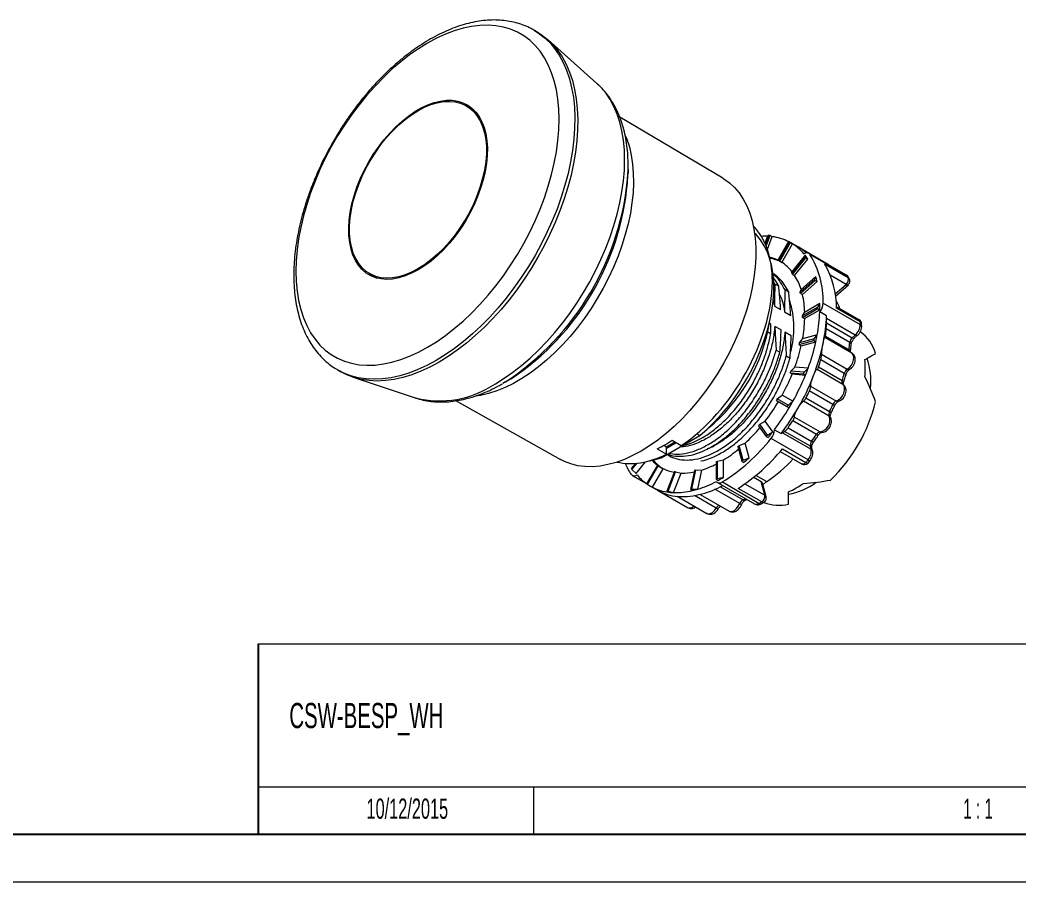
# Model space of a CAD drawing. Header units: millimetres. Extents: x 0 to 420, y 0 to 297.
# Drawn here: x 210 to 315, y 0 to 90.5 of the extents above; entities that cross this region are included whole.
import ezdxf

# ---------------------------------------------------------------- set-up
doc = ezdxf.new("R2010")
doc.units = ezdxf.units.MM
doc.layers.add('FORMATO', color=7, linetype='Continuous')
doc.layers.add('LEGENDA', color=7, linetype='Continuous')
doc.styles.add('SLDTEXTSTYLE2', font='TXT', dxfattribs={"width": 0.563})
doc.styles.add('SLDTEXTSTYLE3', font='TXT', dxfattribs={"width": 0.605})

msp = doc.modelspace()

# ---------------------------------------------------------------- linework, layer by layer
at = {"color": 7, "linetype": 'Continuous', "lineweight": 15}
for p, q in [((264.3, 89.25), (263.99, 89.42)), ((263.99, 89.42), (264.03, 89.4)), ((270.58, 83.85), (265.45, 88.42)), ((257.66, 81.05), (256.81, 81.52)), ((283.79, 73.89), (272.98, 80.29)), ((273.84, 74.16), (273.86, 74.81)), ((288.49, 67.8), (288.21, 67.08)), ((288.65, 67.9), (288.28, 66.93)), ((288.34, 66.77), (288.77, 67.88)), ((288.47, 66.43), (288.98, 67.76)), ((288.65, 67.9), (288.49, 67.8)), ((288.77, 67.88), (288.98, 67.76)), ((290.7, 67.24), (289.58, 65.29)), ((290.79, 67.2), (290.7, 67.24)), ((290.79, 67.2), (289.67, 65.24)), ((289.77, 65.18), (290.89, 67.13)), ((289.98, 65.06), (291.1, 67.01)), ((290.83, 67.17), (290.83, 67.17)), ((290.89, 67.13), (291.1, 67.01)), ((291.64, 66.71), (290.93, 67.12)), ((294.8, 64.88), (291.67, 66.69)), ((289.67, 65.24), (289.58, 65.29)), ((289.7, 65.23), (289.71, 65.22)), ((289.77, 65.18), (289.98, 65.06)), ((292.43, 65.8), (291.05, 64.08)), ((292.43, 65.63), (291.05, 63.91)), ((291.12, 63.8), (292.5, 65.52)), ((291.34, 63.68), (292.71, 65.4)), ((292.43, 65.63), (292.43, 65.8)), ((292.5, 65.52), (292.71, 65.4)), ((296.72, 63.75), (292.83, 65.99)), ((296.84, 63.64), (292.95, 65.88)), ((291.05, 63.91), (291.05, 64.08)), ((294.48, 64.89), (296.96, 63.46)), ((246.65, 63.91), (247.48, 63.41)), ((247.41, 63.43), (247.35, 63.49)), ((289.27, 62.77), (289.11, 63.03)), ((291.12, 63.8), (291.34, 63.68)), ((293.45, 63.3), (291.91, 61.93)), ((291.95, 61.79), (293.48, 63.16)), ((293.55, 63.58), (292.01, 62.21)), ((292.16, 61.67), (293.69, 63.04)), ((293.45, 63.3), (293.55, 63.58)), ((293.48, 63.16), (293.69, 63.04)), ((297.07, 63.35), (296.95, 63.54)), ((289.66, 62.55), (289.27, 62.77)), ((290.72, 61.94), (290.33, 62.16)), ((291.91, 61.93), (292.01, 62.21)), ((295.64, 61.52), (296.98, 62.71)), ((289.07, 61.14), (289.22, 60.47)), ((291.95, 61.79), (292.16, 61.67)), ((295.7, 61.04), (295.69, 61.05)), ((295.7, 61.04), (295.7, 61.04)), ((289.22, 60.47), (289.87, 60.1)), ((290.28, 59.86), (290.93, 59.48)), ((293.78, 60.37), (292.18, 59.44)), ((292.18, 59.28), (293.77, 60.2)), ((293.98, 60.73), (292.39, 59.81)), ((292.39, 59.15), (293.99, 60.08)), ((293.77, 60.2), (293.99, 60.08)), ((293.78, 60.37), (293.98, 60.73)), ((294.34, 60.78), (298.23, 58.54)), ((298.12, 59.03), (295.74, 60.4)), ((298.22, 58.81), (295.75, 60.24)), ((292.18, 59.44), (292.39, 59.81)), ((292.18, 59.28), (292.39, 59.15)), ((294.69, 59.44), (293.98, 59.85)), ((294.68, 59.18), (294.69, 59.44)), ((294.68, 58.71), (294.68, 59.18)), ((297.71, 57.43), (294.68, 59.18)), ((288.52, 57.76), (288.82, 57.59)), ((288.85, 58.57), (288.68, 58.67)), ((289.91, 57.96), (289.26, 58.34)), ((297.13, 56.64), (294.65, 58.07)), ((294.68, 58.71), (297.39, 57.15)), ((298.38, 58.33), (298.37, 58.61)), ((290.98, 57.35), (290.32, 57.72)), ((291.82, 56.43), (293.36, 56.85)), ((293.39, 57.03), (291.86, 56.61)), ((291.86, 56.61), (292.17, 57.03)), ((292.03, 56.31), (293.57, 56.73)), ((293.71, 57.45), (292.17, 57.03)), ((293.36, 56.85), (293.57, 56.73)), ((293.39, 57.03), (293.71, 57.45)), ((297.35, 55.52), (294.51, 57.16)), ((294.58, 57.31), (297.05, 55.88)), ((297.39, 57.15), (297.71, 57.43)), ((297.63, 57.12), (297.95, 57.4)), ((289.4, 55.84), (289.79, 55.62)), ((291.82, 56.43), (292.03, 56.31)), ((297.19, 55.61), (297.2, 55.68)), ((297.2, 55.68), (297.2, 55.69)), ((290.46, 55.23), (290.85, 55.01)), ((296.55, 53.4), (294.08, 54.83)), ((294.17, 55.41), (296.87, 53.85)), ((243.39, 53.74), (243.7, 53.56)), ((290.95, 53.64), (291.37, 54.06)), ((292.33, 53.52), (290.95, 53.64)), ((292.75, 53.95), (291.37, 54.06)), ((292.33, 53.52), (292.75, 53.95)), ((296.4, 52.25), (293.7, 53.81)), ((293.86, 54.09), (296.33, 52.66)), ((244.99, 52.99), (251.51, 50.82)), ((260.99, 52.51), (260.69, 52.33)), ((260.98, 52.51), (261.53, 52.84)), ((290.87, 53.46), (292.25, 53.34)), ((290.87, 53.46), (291.09, 53.34)), ((291.09, 53.34), (292.47, 53.22)), ((292.25, 53.34), (292.47, 53.22)), ((295.36, 50.13), (292.88, 51.56)), ((293.02, 52.06), (295.72, 50.5)), ((255.8, 50.53), (266.74, 44.36)), ((289.42, 50.55), (290.55, 49.91)), ((289.42, 50.55), (289.63, 50.43)), ((289.52, 50.72), (290.03, 51.12)), ((290.65, 50.08), (289.52, 50.72)), ((289.63, 50.43), (290.76, 49.78)), ((291.16, 50.48), (290.03, 51.12)), ((290.65, 50.08), (291.16, 50.48)), ((294.97, 48.92), (292.27, 50.48)), ((292.53, 50.82), (295, 49.39)), ((295.95, 50.47), (295.96, 50.47)), ((290.55, 49.91), (290.76, 49.78)), ((287.67, 48.06), (288.25, 48.4)), ((289.05, 47.27), (288.25, 48.4)), ((293.62, 46.99), (291.15, 48.42)), ((291.31, 48.82), (294.01, 47.26)), ((287.55, 47.91), (288.35, 46.78)), ((288.47, 46.93), (287.67, 48.06)), ((288.47, 46.93), (289.05, 47.27)), ((289.22, 47.49), (289.92, 47.08)), ((290.06, 47.17), (290.28, 47.31)), ((292.99, 45.75), (290.28, 47.31)), ((290.65, 47.69), (293.13, 46.26)), ((277.32, 44.54), (281.38, 46.88)), ((279.44, 45.81), (278.47, 46.37)), ((281.07, 47.05), (281.38, 46.88)), ((288.35, 46.78), (288.56, 46.66)), ((292.75, 44.31), (288.86, 46.56)), ((289.92, 47.08), (290.06, 47.17)), ((290.06, 47.17), (293.08, 45.43)), ((276.91, 45.47), (277.88, 44.91)), ((277.62, 45.85), (277.89, 45.69)), ((277.88, 44.91), (277.89, 45.69)), ((277.89, 45.69), (278.77, 46.2)), ((277.89, 45.56), (278.89, 46.13)), ((285.39, 45.71), (285.81, 44.18)), ((285.53, 45.83), (286.15, 46.08)), ((285.95, 44.3), (285.53, 45.83)), ((286.57, 44.55), (286.15, 46.08)), ((289.83, 45.21), (292.12, 43.88)), ((290.06, 45.48), (292.53, 44.05)), ((293.08, 45.43), (292.99, 45.75)), ((293.22, 45.26), (293.14, 45.58)), ((274.69, 42.88), (275.68, 44.12)), ((277.2, 44.61), (277.32, 44.54)), ((278.11, 44.79), (278.41, 44.61)), ((283.1, 44.12), (283.1, 42.28)), ((283.24, 44.2), (283.87, 44.32)), ((283.24, 42.36), (283.24, 44.2)), ((283.88, 42.49), (283.87, 44.32)), ((285.81, 44.18), (286.02, 44.06)), ((285.95, 44.3), (286.57, 44.55)), ((292.75, 43.99), (292.96, 44.25)), ((274.63, 43.95), (274.19, 43.4)), ((274.26, 43.3), (274.8, 43.97)), ((274.26, 43.3), (274.69, 42.88)), ((276.92, 43.75), (275.8, 41.79)), ((275.9, 41.73), (277.02, 43.68)), ((276.41, 41.44), (277.54, 43.39)), ((276.92, 43.75), (277.13, 43.62)), ((277.02, 43.68), (277.54, 43.39)), ((277.17, 43.6), (277.13, 43.62)), ((278.71, 43.1), (277.92, 41.05)), ((278.04, 41.03), (278.83, 43.08)), ((278.83, 43.08), (279.42, 42.93)), ((280.82, 43.22), (280.41, 41.21)), ((280.55, 41.25), (280.95, 43.26)), ((280.95, 43.26), (281.58, 43.25)), ((281.17, 41.24), (281.58, 43.25)), ((274.28, 42.69), (275.78, 41.83)), ((278.62, 40.88), (279.42, 42.93)), ((283.1, 42.28), (283.31, 42.16)), ((283.24, 42.36), (283.88, 42.49)), ((287.04, 42.5), (287.81, 42.05)), ((288.38, 42.04), (287.27, 42.68)), ((288.2, 40.61), (287.81, 42.05)), ((288, 41.7), (288.38, 42.04)), ((275.9, 41.73), (276.41, 41.44)), ((276.18, 41.57), (276.89, 41.16)), ((276.92, 41.14), (276.89, 41.16)), ((276.92, 41.14), (280.1, 39.31)), ((277.92, 41.05), (278.13, 40.92)), ((278.04, 41.03), (278.62, 40.88)), ((280.41, 41.21), (280.62, 41.09)), ((280.55, 41.25), (281.17, 41.24)), ((283.23, 41.94), (287.12, 39.7)), ((283.75, 42), (287.63, 39.75)), ((287.88, 39.9), (285.4, 41.33)), ((288.35, 40.43), (287.95, 41.88)), ((279, 40.5), (282.12, 38.7)), ((281.42, 40.7), (284.47, 38.94)), ((286.17, 40.1), (286.32, 40.16)), ((287.89, 39.73), (288.13, 39.88))]:
    msp.add_line(p, q, dxfattribs=at)
at = {"color": 8, "linetype": 'Continuous', "lineweight": 15}
for p, q in [((294.89, 64.8), (294.8, 64.88)), ((296.74, 62.75), (295.08, 63.7)), ((295.61, 61.74), (296.74, 62.75)), ((285.57, 39.73), (282.97, 41.23)), ((283.55, 41.5), (285.93, 40.13)), ((286.12, 41.81), (288.2, 40.61)), ((283.11, 39.26), (280.82, 40.58))]:
    msp.add_line(p, q, dxfattribs=at)
at = {"color": 7, "linetype": 'Continuous', "lineweight": 0}
msp.add_line((263.92, 10), (263.92, 5), dxfattribs=at)
at = {"color": 7, "linetype": 'Continuous', "lineweight": 15, "flags": 128}
for points in [[(252.79, 56.14), (253.73, 56.72), (254.67, 57.37), (255.6, 58.1), (256.52, 58.88), (257.42, 59.73), (258.3, 60.64), (259.15, 61.6), (259.97, 62.61), (260.76, 63.66), (261.52, 64.76), (262.23, 65.88), (262.89, 67.04), (263.52, 68.22), (264.09, 69.42), (264.6, 70.63), (265.07, 71.85), (265.47, 73.06), (265.82, 74.28), (266.1, 75.48), (266.33, 76.67), (266.49, 77.84), (266.58, 78.98), (266.62, 80.09), (266.58, 81.16), (266.49, 82.19), (266.33, 83.17), (266.1, 84.1), (265.82, 84.97), (265.47, 85.79), (265.07, 86.54), (264.6, 87.22), (264.09, 87.83), (263.52, 88.37), (262.89, 88.84), (262.23, 89.22), (261.52, 89.53), (260.76, 89.75), (259.97, 89.89), (259.15, 89.95), (258.3, 89.93), (257.42, 89.82), (256.52, 89.63), (255.6, 89.36), (254.67, 89.01), (253.73, 88.58), (252.79, 88.07), (251.85, 87.49), (250.91, 86.84), (249.98, 86.11), (249.06, 85.33), (248.16, 84.48), (247.28, 83.57), (246.43, 82.61), (245.61, 81.6), (244.82, 80.55), (244.06, 79.45), (243.35, 78.33), (242.68, 77.17), (242.06, 75.99), (241.49, 74.79), (240.98, 73.58), (240.51, 72.36), (240.11, 71.14), (239.76, 69.93), (239.48, 68.73), (239.25, 67.54), (239.09, 66.37), (238.99, 65.23), (238.96, 64.12), (238.99, 63.05), (239.09, 62.02), (239.25, 61.04), (239.48, 60.11), (239.76, 59.24), (240.11, 58.42), (240.51, 57.67), (240.98, 56.99), (241.49, 56.38), (242.06, 55.84), (242.68, 55.37), (243.35, 54.99), (244.06, 54.68), (244.82, 54.46), (245.61, 54.31), (246.43, 54.26), (247.28, 54.28), (248.16, 54.39), (249.06, 54.58), (249.98, 54.85), (250.91, 55.2), (251.85, 55.63), (252.79, 56.14)], [(264.3, 89.25), (264.72, 88.98), (265.35, 88.5), (265.93, 87.95), (266.45, 87.32), (266.93, 86.63), (267.34, 85.86), (267.7, 85.04), (268, 84.15), (268.23, 83.21), (268.41, 82.21), (268.52, 81.17), (268.57, 80.09), (268.55, 78.97), (268.47, 77.81), (268.33, 76.63), (268.12, 75.43), (267.86, 74.2), (267.53, 72.97), (267.14, 71.73), (266.7, 70.48), (266.2, 69.24), (265.64, 68.01), (265.04, 66.8), (264.39, 65.6), (263.69, 64.43), (262.95, 63.3), (262.17, 62.19), (261.35, 61.13), (260.51, 60.11), (259.63, 59.14), (258.73, 58.23), (257.81, 57.37), (256.87, 56.57), (255.92, 55.84), (254.96, 55.18), (254, 54.58)], [(264.3, 89.25), (264.72, 88.98), (265.35, 88.5), (265.93, 87.95), (266.45, 87.32), (266.93, 86.63), (267.34, 85.86), (267.7, 85.04), (268, 84.15), (268.23, 83.21), (268.41, 82.21), (268.52, 81.17), (268.57, 80.09), (268.55, 78.97), (268.47, 77.81), (268.33, 76.63), (268.12, 75.43), (267.86, 74.2), (267.53, 72.97), (267.14, 71.73), (266.7, 70.48), (266.2, 69.24), (265.64, 68.01), (265.04, 66.8), (264.39, 65.6), (263.69, 64.43), (262.95, 63.3), (262.17, 62.19), (261.35, 61.13), (260.51, 60.11), (259.63, 59.14), (258.73, 58.23), (257.81, 57.37), (256.87, 56.57), (255.92, 55.84), (254.96, 55.18), (254, 54.58)], [(251.8, 64.26), (251.12, 63.91), (250.44, 63.63), (249.78, 63.43), (249.13, 63.31), (248.51, 63.27), (247.92, 63.32), (247.36, 63.45), (246.83, 63.66), (246.36, 63.94), (245.93, 64.31), (245.55, 64.75), (245.23, 65.26), (244.96, 65.83), (244.76, 66.46), (244.62, 67.15), (244.54, 67.89), (244.52, 68.67), (244.57, 69.48), (244.68, 70.33), (244.85, 71.19), (245.09, 72.06), (245.38, 72.95), (245.73, 73.82), (246.14, 74.69), (246.59, 75.54), (247.09, 76.37), (247.63, 77.16), (248.21, 77.92), (248.82, 78.63), (249.45, 79.28), (250.11, 79.88), (250.78, 80.41), (251.46, 80.88), (252.14, 81.27), (252.82, 81.59), (253.49, 81.83), (254.15, 81.99), (254.78, 82.07), (255.39, 82.07), (255.97, 81.98), (256.51, 81.81), (257.01, 81.56), (257.46, 81.23), (257.87, 80.83), (258.22, 80.36), (258.51, 79.81), (258.75, 79.21), (258.92, 78.55), (259.03, 77.83), (259.08, 77.08), (259.07, 76.28), (258.99, 75.45), (258.84, 74.6), (258.64, 73.73), (258.37, 72.85), (258.05, 71.96), (257.67, 71.09), (257.24, 70.23), (256.77, 69.39), (256.25, 68.58), (255.69, 67.8), (255.09, 67.07), (254.47, 66.39), (253.82, 65.76), (253.16, 65.2), (252.48, 64.7), (251.8, 64.26)], [(251.79, 64.38), (251.11, 64.02), (250.43, 63.75), (249.77, 63.55), (249.12, 63.43), (248.5, 63.4), (247.9, 63.45), (247.35, 63.59), (246.83, 63.81), (246.36, 64.11), (245.94, 64.49), (245.57, 64.94), (245.25, 65.46), (245, 66.04), (244.81, 66.69), (244.68, 67.39), (244.61, 68.14), (244.61, 68.93), (244.68, 69.75), (244.81, 70.61), (245, 71.47), (245.25, 72.35), (245.57, 73.24), (245.94, 74.12), (246.36, 74.98), (246.83, 75.82), (247.35, 76.64), (247.9, 77.42), (248.5, 78.16), (249.12, 78.84), (249.77, 79.48), (250.43, 80.05), (251.11, 80.55), (251.79, 80.98), (252.47, 81.34), (253.15, 81.62), (253.82, 81.81), (254.46, 81.93), (255.08, 81.96), (255.68, 81.91), (256.23, 81.77), (256.75, 81.55), (257.22, 81.25), (257.65, 80.88), (258.02, 80.42), (258.33, 79.9), (258.58, 79.32), (258.78, 78.67), (258.91, 77.97), (258.97, 77.22), (258.97, 76.43), (258.91, 75.61), (258.78, 74.76), (258.58, 73.89), (258.33, 73.01), (258.02, 72.12), (257.65, 71.25), (257.22, 70.38), (256.75, 69.54), (256.23, 68.72), (255.68, 67.94), (255.08, 67.2), (254.46, 66.52), (253.82, 65.89), (253.15, 65.32), (252.47, 64.81), (251.79, 64.38)], [(257.53, 81.13), (257.57, 81.11), (257.61, 81.1)], [(273.86, 74.81), (273.85, 74.61), (273.84, 74.27)], [(283.79, 73.89), (283.89, 73.83), (284.48, 73.41), (285.02, 72.92), (285.51, 72.35), (285.94, 71.71), (286.31, 71.01), (286.63, 70.24), (286.88, 69.41), (287.07, 68.53), (287.2, 67.6), (287.26, 66.62), (287.26, 65.61), (287.2, 64.55), (287.07, 63.47), (286.88, 62.37), (286.63, 61.25), (286.31, 60.12), (285.94, 58.98), (285.51, 57.85), (285.02, 56.72), (284.48, 55.6), (283.89, 54.51), (283.26, 53.43), (282.58, 52.39), (281.87, 51.39), (281.12, 50.42), (280.33, 49.51), (279.52, 48.64), (278.69, 47.83), (277.84, 47.08), (276.97, 46.4), (276.09, 45.78), (275.21, 45.24)], [(281.38, 46.88), (282.16, 47.56), (282.93, 48.31), (283.67, 49.11), (284.38, 49.96), (285.05, 50.87), (285.69, 51.81), (286.28, 52.78), (286.83, 53.79), (287.33, 54.81), (287.77, 55.85), (288.15, 56.89), (288.48, 57.93), (288.74, 58.97), (288.94, 59.99), (289.07, 60.98), (289.14, 61.95), (289.14, 62.89), (289.07, 63.78), (288.94, 64.62), (288.74, 65.41), (288.48, 66.14), (288.15, 66.81), (287.77, 67.41), (287.33, 67.94), (287.13, 68.13)], [(254, 54.58), (253.04, 54.06), (252.08, 53.62), (251.13, 53.26), (250.19, 52.97), (249.27, 52.76), (248.37, 52.64), (247.5, 52.6), (246.65, 52.64), (245.83, 52.76), (245.05, 52.97), (244.31, 53.25), (243.7, 53.56)], [(254, 54.58), (253.04, 54.06), (252.08, 53.62), (251.13, 53.26), (250.19, 52.97), (249.27, 52.76), (248.37, 52.64), (247.5, 52.6), (246.65, 52.64), (245.83, 52.76), (245.05, 52.97), (244.31, 53.25), (243.7, 53.56)], [(261.53, 52.84), (262.15, 53.23), (262.32, 53.34)], [(295.72, 50.5), (295.95, 50.61), (296.17, 50.8), (296.36, 51.05), (296.5, 51.34), (296.58, 51.63), (296.59, 51.89), (296.53, 52.11), (296.4, 52.25)], [(275.21, 45.24), (274.33, 44.77), (273.46, 44.37), (272.59, 44.06), (271.74, 43.82), (270.91, 43.67), (270.1, 43.6), (269.31, 43.61), (268.56, 43.71), (267.85, 43.89), (267.17, 44.15), (266.74, 44.36)], [(276.12, 44.23), (276.54, 44.31), (277.32, 44.54)], [(290.7, 39.67), (290.7, 40.05), (290.7, 40.48), (290.7, 40.96)]]:
    msp.add_lwpolyline(points, dxfattribs=at)
at = {"color": 8, "linetype": 'Continuous', "lineweight": 15, "flags": 128}
for points in [[(264.03, 89.4), (264.41, 89.16), (265.04, 88.68), (265.62, 88.13), (266.14, 87.5), (266.61, 86.8), (267.03, 86.04), (267.39, 85.22), (267.69, 84.33), (267.92, 83.39), (268.1, 82.39), (268.21, 81.35), (268.26, 80.27), (268.24, 79.15), (268.16, 77.99), (268.02, 76.81), (267.81, 75.61), (267.54, 74.38), (267.22, 73.15), (266.83, 71.91), (266.39, 70.66), (265.89, 69.42), (265.33, 68.19), (264.73, 66.98), (264.08, 65.78), (263.38, 64.61), (262.64, 63.47), (261.86, 62.37), (261.04, 61.31), (260.2, 60.29), (259.32, 59.32), (258.42, 58.4), (257.5, 57.55), (256.56, 56.75), (255.61, 56.02), (254.65, 55.36), (253.69, 54.76)], [(259.91, 52.31), (260.84, 52.89), (261.76, 53.53), (262.67, 54.24), (263.57, 55.01), (264.46, 55.84), (265.32, 56.74), (266.16, 57.68), (266.97, 58.67), (267.74, 59.7), (268.48, 60.78), (269.18, 61.88), (269.83, 63.02), (270.44, 64.18), (271, 65.36), (271.51, 66.54), (271.97, 67.74), (272.36, 68.94), (272.7, 70.13), (272.98, 71.31), (273.2, 72.48), (273.36, 73.62), (273.46, 74.74), (273.49, 75.83), (273.46, 76.88), (273.36, 77.89), (273.2, 78.86), (272.98, 79.77), (272.7, 80.63), (272.36, 81.43), (271.97, 82.17), (271.51, 82.84), (271, 83.44), (270.58, 83.85)], [(273.58, 78.31), (273.71, 77.98), (273.98, 77.17), (274.18, 76.3), (274.32, 75.38), (274.4, 74.42), (274.42, 73.41), (274.37, 72.37), (274.26, 71.3), (274.09, 70.21), (273.85, 69.09), (273.56, 67.97), (273.2, 66.83), (272.79, 65.7), (272.32, 64.57), (271.8, 63.45), (271.24, 62.35), (270.62, 61.27), (269.96, 60.22), (269.26, 59.2), (268.53, 58.22), (267.76, 57.29), (266.96, 56.4), (266.14, 55.57), (265.3, 54.79), (264.44, 54.08), (263.57, 53.43), (262.69, 52.85), (261.81, 52.34), (260.94, 51.91), (260.07, 51.56), (259.21, 51.28), (258.37, 51.08), (257.82, 51)], [(296.84, 63.64), (296.77, 63.71), (296.72, 63.75)], [(296.84, 63.64), (296.9, 63.59), (296.95, 63.54)], [(296.96, 63.46), (297.02, 63.41), (297.07, 63.35)], [(296.74, 62.75), (296.8, 62.71), (296.87, 62.69), (296.92, 62.69), (296.96, 62.7), (296.98, 62.71)], [(253.69, 54.76), (252.73, 54.24), (251.77, 53.8), (250.82, 53.44), (249.88, 53.15), (248.96, 52.94), (248.06, 52.82), (247.19, 52.78), (246.34, 52.82), (245.52, 52.94), (244.74, 53.15), (244, 53.43), (243.4, 53.74)], [(296.87, 53.85), (297.09, 54.03), (297.29, 54.27), (297.44, 54.55), (297.53, 54.84), (297.55, 55.12), (297.5, 55.34), (297.39, 55.5), (297.35, 55.52)], [(296.33, 52.66), (296.39, 52.62), (296.44, 52.58), (296.47, 52.54), (296.49, 52.51), (296.48, 52.49)], [(296.55, 53.4), (296.61, 53.36), (296.66, 53.32), (296.69, 53.28), (296.7, 53.25), (296.7, 53.23)], [(294.97, 48.92), (295.03, 48.87), (295.08, 48.82)], [(294.01, 47.26), (294.09, 47.23), (294.16, 47.21)], [(292.75, 44.31), (292.81, 44.27), (292.87, 44.25), (292.91, 44.24), (292.95, 44.24), (292.96, 44.25)], [(292.53, 44.05), (292.46, 43.98), (292.38, 43.92), (292.3, 43.88), (292.23, 43.86), (292.16, 43.87), (292.12, 43.88)], [(292.53, 44.05), (292.6, 44.02), (292.66, 43.99), (292.7, 43.98), (292.73, 43.98), (292.75, 43.99)], [(282.12, 38.7), (282.27, 38.65), (282.48, 38.68), (282.7, 38.8), (282.92, 39), (283.11, 39.26)], [(284.47, 38.94), (284.58, 38.9), (284.79, 38.91), (285.01, 39.02), (285.23, 39.2), (285.42, 39.45), (285.57, 39.73)], [(285.57, 39.73), (285.63, 39.69), (285.68, 39.66), (285.72, 39.63), (285.73, 39.6), (285.73, 39.58)]]:
    msp.add_lwpolyline(points, dxfattribs=at)
at = {"color": 8, "linetype": 'Continuous', "lineweight": 15}
for centre, radius, start, end in [((245.09, 76.58), 28.84, 303.4488, 355.4128), ((246.19, 75.87), 27.7, 305.6021, 356.4707), ((297.99, 58.83), 0.236, 355.8635, 55.9171), ((298.11, 58.58), 0.256, 6.6565, 65.0495), ((298.12, 58.31), 0.254, 6.6801, 65.3233), ((297.53, 57.31), 0.22, 228.9264, 295.637), ((297.85, 57.6), 0.221, 228.9723, 295.4147), ((297.44, 55.82), 0.39, 170.6408, 200.564), ((296.97, 55.67), 0.233, 5.4555, 68.8125), ((297.04, 56.42), 0.235, 3.4906, 67.9694), ((297.01, 54.04), 0.235, 232.0958, 296.7213), ((254.04, 61), 10.49, 256.0746, 304.0475), ((295.88, 50.74), 0.281, 237.3637, 285.7008), ((294.85, 49), 0.425, 39.5739, 68.6451), ((295.26, 49.85), 0.296, 29.5612, 72.2348), ((293.33, 46.49), 0.299, 227.8762, 270.07), ((293.9, 47.35), 0.458, 232.0046, 258.895), ((292.86, 45.5), 0.286, 16.3032, 62.2814), ((292.95, 45.18), 0.286, 16.2562, 62.2819), ((282.14, 49.73), 10.32, 291.5339, 293.1012), ((286.08, 40.36), 0.271, 236.5126, 289.2222), ((288.02, 40.09), 0.241, 233.0012, 295.8213), ((288.07, 40.35), 0.286, 16.3043, 62.2805), ((280.3, 39.9), 0.626, 250.8663, 317.697), ((283.65, 38.97), 0.617, 111.628, 152.4408), ((284.05, 40.77), 1.79, 237.9381, 244.7227), ((287.33, 40.17), 0.516, 246.3287, 306.307), ((287.78, 39.94), 0.237, 232.3792, 296.4078)]:
    msp.add_arc(centre, radius, start, end, dxfattribs=at)
at = {"color": 7, "linetype": 'Continuous', "lineweight": 15}
for centre, radius, start, end in [((288.22, 61.27), 6.53, 87.6068, 93.3184), ((288.05, 62.11), 5.81, 82.8222, 84.0256), ((288.36, 62.58), 5.21, 63.2763, 83.1128), ((288.26, 62.98), 4.92, 57.671, 59.0173), ((288.47, 62.86), 4.92, 57.6709, 61.3652), ((288.34, 62.67), 5.15, 39.3322, 57.5074), ((289.13, 62.38), 5.01, 46.8712, 59.944), ((287.67, 61.43), 4.31, 63.617, 76.0033), ((288, 61.17), 4.37, 62.9831, 80.4954), ((287.51, 61.68), 4.17, 57.1864, 58.7748), ((292.61, 65.6), 0.444, 39.9501, 130.7253), ((287.76, 62.18), 5.91, 33.0443, 37.8058), ((287.41, 62.21), 6.07, 33.0708, 34.2404), ((285.04, 60.99), 9.3, 358.7322, 31.7563), ((287.59, 61.38), 4.39, 38.0181, 56.9932), ((286.45, 60.2), 9.3, 0.2342, 30.2543), ((286.77, 61.02), 5.17, 32.652, 34.028), ((286.18, 60.43), 6.1, 17.0075, 32.2434), ((284.44, 60.99), 9.3, 13.4684, 14.3484), ((284.96, 60.95), 8.98, 13.4423, 17.0461), ((296.34, 63.26), 0.648, 307.7875, 18.062), ((291.61, 60.08), 6.32, 32.297, 34.2288), ((296.64, 63.09), 0.5, 311.7103, 32.3016), ((281.85, 58.16), 9.42, 344.5421, 17.8538), ((284.22, 59.98), 7.93, 13.1546, 14.1887), ((282.89, 59.56), 9.51, 1.5065, 12.8323), ((290.47, 58.02), 6.03, 21.0858, 29.9962), ((279.5, 60.49), 14.28, 358.8507, 359.5116), ((292.81, 60.83), 1.53, 319.7304, 358.0163), ((280.16, 60.36), 13.83, 358.8331, 1.5349), ((270.89, 61.65), 18.04, 309.0252, 350.9802), ((278.34, 59.54), 14.06, 349.695, 358.4196), ((280.04, 59.57), 12.14, 358.6134, 359.392), ((277.2, 60.5), 16.79, 349.5155, 357.7662), ((277.63, 60.12), 17.07, 348.385, 357.7177), ((297.87, 58.59), 0.5, 2.0183, 60.0027), ((284.47, 58.33), 13.77, 0.8649, 2.015), ((279.26, 59.26), 15.44, 352.7401, 355.5671), ((296.67, 58.6), 1.56, 311.6812, 357.7176), ((295.85, 54.36), 4.15, 15.8639, 55.0103), ((272.3, 61.48), 21.79, 339.7703, 347.4011), ((274.04, 61.13), 19.78, 347.5126, 348.0445), ((274.67, 60.92), 19.36, 347.503, 349.6619), ((297.92, 56.55), 0.8, 132.0664, 173.6494), ((274.01, 60.4), 18.47, 339.9502, 347.2212), ((275.42, 60.12), 16.8, 347.3216, 347.9487), ((273.03, 61.06), 21.77, 338.7705, 348.401), ((281.73, 57.84), 15.44, 352.7401, 355.5671), ((274.45, 60.21), 20.35, 342.4901, 344.6813), ((289.06, 53.95), 9.7, 354.6859, 5.3141), ((292.24, 52.65), 7.1, 353.3671, 19.1594), ((271.95, 61.17), 20.44, 337.8188, 338.3688), ((270.4, 62.14), 23.81, 337.9821, 339.863), ((297.31, 53.2), 0.788, 124.0449, 165.0248), ((271.44, 61.36), 21.22, 331.1568, 337.7848), ((269.26, 62.62), 25.04, 330.9928, 337.9487), ((270, 62.19), 25.01, 330.0815, 338.86), ((269.95, 62.36), 24.06, 337.9862, 338.4533), ((296.65, 52.5), 0.354, 153.4854, 225.1784), ((276.92, 58.78), 20.35, 342.4901, 344.6813), ((271.61, 61.27), 23.39, 333.4722, 335.4694), ((271.39, 61.35), 21.26, 322.4671, 329.0867), ((270.87, 61.67), 21.63, 329.0634, 329.5933), ((268.81, 62.85), 25.54, 329.2251, 331.0198), ((283.32, 54.48), 17.01, 313.774, 346.226), ((295.98, 49.88), 0.678, 112.577, 158.0576), ((269.15, 62.65), 25.15, 322.9433, 329.2445), ((269.8, 62.27), 25.21, 322.9489, 330.1435), ((268.59, 62.98), 25.55, 329.2252, 329.6737), ((295.44, 49.12), 0.51, 148.0026, 203.4277), ((274.08, 59.84), 23.39, 333.4722, 335.4694), ((271.56, 61.25), 23.41, 324.633, 326.7748), ((293.77, 48.5), 1.27, 281.0036, 19.2413), ((273.49, 59.62), 18.54, 313.0596, 319.993), ((272.19, 60.7), 19.98, 320.2206, 320.7792), ((270.15, 61.89), 23.89, 320.3954, 322.2716), ((287.69, 47.54), 1.53, 319.8094, 358.1343), ((294.08, 46.75), 0.515, 97.083, 152.1547), ((270.88, 57.73), 13.66, 296.2273, 303.7674), ((273.22, 58.95), 19.95, 301.8293, 321.5914), ((270.14, 61.85), 23.64, 320.3912, 320.8637), ((293.65, 45.85), 0.665, 141.7461, 189.0249), ((274.04, 59.82), 23.41, 324.633, 326.7748), ((276.43, 56.28), 14.09, 301.916, 309.8745), ((274.94, 57.98), 16.11, 310.4294, 311.0741), ((274.59, 58.14), 19.99, 302.7344, 320.6863), ((291.72, 45.23), 1.37, 318.1704, 8.5007), ((279.47, 47.24), 4.3, 223.5171, 237.101), ((279.85, 47.07), 4.35, 219.4617, 236.6061), ((277.63, 54.16), 11.43, 298.5743, 299.3845), ((273.38, 58.67), 19.09, 310.6267, 311.1717), ((273.32, 58.86), 19.5, 310.6363, 312.7844), ((279.68, 55.16), 15.75, 303.5373, 316.9686), ((273.85, 59.69), 24.37, 320.0754, 320.8614), ((279.94, 46.69), 6.96, 203.1944, 213.9741), ((279.28, 46.72), 6.07, 213.0708, 214.2404), ((279.18, 47.25), 4.17, 237.1869, 238.7742), ((279.47, 47.32), 4.37, 243.6962, 259.5393), ((279.36, 47.95), 4.9, 262.3847, 263.8112), ((279.14, 50.42), 7.39, 283.0944, 284.1785), ((278.71, 52.31), 9.5, 287.5949, 297.5346), ((292.37, 44.32), 0.5, 240.0027, 311.7103), ((292.37, 44.32), 0.5, 311.7103, 320.0747), ((274.51, 43.09), 0.444, 219.95, 310.7253), ((278.82, 46.05), 5.21, 219.402, 234.6672), ((279.59, 49), 6.07, 268.3166, 281.2917), ((277.85, 51.91), 11.18, 287.2948, 298.1197), ((276.57, 54.15), 13.55, 298.8221, 299.5071), ((283.46, 42.34), 0.443, 219.6103, 310.5694), ((276.57, 54.41), 13.98, 298.8396, 301.5217), ((287.68, 41.8), 0.286, 16.3043, 62.2805), ((278.43, 45.95), 4.92, 237.6714, 239.0162), ((278.64, 45.83), 4.92, 238.162, 243.0525), ((278.76, 46.1), 5.21, 243.2763, 263.1128), ((279.48, 45.7), 5.23, 240.7007, 265.6884), ((278.65, 46.81), 5.81, 262.8221, 264.0255), ((278.88, 48.16), 7.28, 268.0046, 283.8667), ((278.38, 49.74), 8.76, 283.4261, 284.3421), ((278.51, 49.93), 9.09, 283.4531, 287.0271), ((278.67, 51.25), 10.91, 285.6307, 297.9964), ((289.38, 47.65), 7.07, 280.7907, 306.6706), ((286.65, 49.77), 9.7, 294.6824, 305.3122), ((278.88, 46.84), 5.97, 262.8483, 267.5795), ((279.6, 47.76), 7.29, 265.9341, 285.9372), ((286.24, 39.49), 0.717, 116.1496, 159.9043), ((279.94, 52.63), 14.99, 300.8537, 301.9401), ((287.49, 40.51), 0.725, 302.6981, 7.4562), ((287.86, 40.3), 0.5, 301.9371, 311.7103), ((287.86, 40.3), 0.5, 311.7103, 15.2442), ((289.69, 43.8), 4.25, 248.0311, 283.7673)]:
    msp.add_arc(centre, radius, start, end, dxfattribs=at)
for centre, major_axis, ratio, start_param, end_param in [((278.75, 57.12), (7.15, 12.61), 0.582397, 5.493265, 6.119992), ((278.75, 57.12), (7.34, 12.5), 0.572322, 4.007133, 5.501994), ((290.7, 50.22), (10.3, 5.95), 0.00007, 5.604747, 5.803457), ((290.7, 50.22), (-7.28, 12.61), 0.577335, 4.406638, 4.605348), ((278.75, 57.12), (7.34, 12.5), 0.572322, 3.308399, 3.855263), ((290.7, 50.22), (14.57, 0), 0.577382, 4.819389, 5.0181)]:
    msp.add_ellipse(centre, major_axis=major_axis, ratio=ratio, start_param=start_param, end_param=end_param, dxfattribs=at)
for points, knots in [([(264.03, 89.39), (263.91, 89.46), (263.57, 89.67), (262.95, 89.94), (262.2, 90.19), (261.41, 90.37), (260.59, 90.48), (259.75, 90.52), (258.88, 90.47), (257.99, 90.36), (257.08, 90.16), (256.16, 89.9), (255.23, 89.55), (254.29, 89.14), (253.35, 88.66), (252.42, 88.1), (251.49, 87.49), (250.57, 86.81), (249.66, 86.07), (248.77, 85.27), (247.9, 84.42), (247.05, 83.53), (246.23, 82.58), (245.44, 81.6), (244.68, 80.57), (243.96, 79.52), (243.27, 78.43), (242.63, 77.31), (242.02, 76.17), (241.46, 75.02), (240.95, 73.85), (240.49, 72.68), (240.07, 71.49), (239.71, 70.31), (239.41, 69.14), (239.16, 67.97), (238.96, 66.81), (238.83, 65.67), (238.75, 64.55), (238.74, 63.46), (238.78, 62.39), (238.88, 61.37), (239.05, 60.37), (239.28, 59.43), (239.56, 58.53), (239.91, 57.68), (240.32, 56.89), (240.78, 56.16), (241.29, 55.49), (241.85, 54.89), (242.46, 54.36), (242.98, 53.98), (243.31, 53.8), (243.4, 53.75)], [0, 0, 0, 0, 0.010047, 0.029149, 0.048259, 0.067438, 0.086738, 0.106193, 0.125823, 0.145624, 0.165582, 0.185669, 0.205852, 0.226102, 0.246392, 0.2667, 0.287007, 0.307305, 0.327588, 0.347852, 0.368099, 0.388328, 0.408541, 0.428741, 0.448931, 0.469112, 0.489288, 0.509462, 0.529637, 0.549815, 0.569999, 0.590192, 0.610398, 0.630619, 0.650858, 0.671117, 0.6914, 0.711706, 0.732036, 0.752389, 0.772759, 0.793137, 0.813505, 0.833842, 0.854119, 0.874304, 0.89436, 0.914255, 0.933968, 0.953493, 0.972845, 0.992059, 1, 1, 1, 1]), ([(273.83, 74.25), (273.84, 74.31), (273.87, 74.73), (273.86, 75.5), (273.82, 76.55), (273.7, 77.56), (273.52, 78.54), (273.28, 79.47), (272.97, 80.36), (272.6, 81.19), (272.17, 81.96), (271.69, 82.67), (271.18, 83.28), (270.81, 83.63), (270.64, 83.79)], [0, 0, 0, 0, 0.014768, 0.107389, 0.200132, 0.292894, 0.385522, 0.477825, 0.569569, 0.660501, 0.750388, 0.839065, 0.926472, 1, 1, 1, 1]), ([(294.91, 64.79), (294.89, 64.81), (294.86, 64.85), (294.82, 64.87), (294.79, 64.88)], [0, 0, 0, 0, 0.484753, 1, 1, 1, 1]), ([(290.72, 61.94), (290.57, 62.21), (290.28, 62.76), (289.69, 63.4), (289.25, 63.8), (288.97, 63.91), (288.96, 63.92)], [0, 0, 0, 0, 0.325939, 0.651469, 0.985622, 1, 1, 1, 1]), ([(290.33, 62.16), (290.18, 62.43), (289.89, 62.98), (289.44, 63.52), (289.13, 63.74), (289.04, 63.8)], [0, 0, 0, 0, 0.421423, 0.842083, 1, 1, 1, 1]), ([(289.66, 62.55), (289.52, 62.83), (289.36, 63.17), (289.13, 63.42), (289.09, 63.46)], [0, 0, 0, 0, 0.846185, 1, 1, 1, 1]), ([(296.95, 63.54), (296.9, 63.6), (296.84, 63.69), (296.74, 63.73), (296.72, 63.74)], [0, 0, 0, 0, 0.746019, 1, 1, 1, 1]), ([(289.27, 62.77), (289.27, 62.77), (289.26, 62.54), (289.24, 62.08), (289.21, 61.32), (289.22, 60.77), (289.22, 60.47)], [0, 0, 0, 0, 0.000752, 0.306519, 0.612288, 1, 1, 1, 1]), ([(289.87, 60.1), (289.85, 60.41), (289.81, 60.97), (289.74, 61.79), (289.68, 62.3), (289.66, 62.55)], [0, 0, 0, 0, 0.390178, 0.69509, 1, 1, 1, 1]), ([(290.33, 62.16), (290.33, 62.16), (290.32, 61.93), (290.3, 61.47), (290.28, 60.7), (290.28, 60.16), (290.28, 59.86)], [0, 0, 0, 0, 0.000752, 0.306519, 0.612288, 1, 1, 1, 1]), ([(289.75, 61.67), (289.84, 61.49), (290.09, 60.96), (290.21, 60.3), (290.28, 59.86)], [0, 0, 0, 0, 0.34393, 1, 1, 1, 1]), ([(290.93, 59.48), (290.91, 59.8), (290.87, 60.36), (290.8, 61.18), (290.74, 61.69), (290.72, 61.94)], [0, 0, 0, 0, 0.390178, 0.69509, 1, 1, 1, 1]), ([(289.26, 58.34), (289.2, 57.83), (289.08, 56.82), (288.66, 55.26), (288.08, 53.72), (287.35, 52.23), (286.49, 50.81), (285.52, 49.51), (284.47, 48.36), (283.38, 47.4), (282.28, 46.64), (281.19, 46.08), (280.16, 45.73), (279.54, 45.68), (279.26, 45.66)], [0, 0, 0, 0, 0.088843, 0.175547, 0.260288, 0.34742, 0.431984, 0.517274, 0.602199, 0.685696, 0.766809, 0.847921, 0.931419, 1, 1, 1, 1]), ([(288.82, 57.59), (288.82, 57.61), (288.84, 57.93), (288.85, 58.26), (288.85, 58.57)], [0, 0, 0, 0, 0.066852, 1, 1, 1, 1]), ([(289.26, 58.34), (289.27, 58.01), (289.29, 57.44), (289.35, 56.61), (289.38, 56.1), (289.4, 55.84)], [0, 0, 0, 0, 0.390177, 0.69509, 1, 1, 1, 1]), ([(289.79, 55.62), (289.79, 55.62), (289.81, 55.85), (289.85, 56.32), (289.89, 57.1), (289.91, 57.65), (289.91, 57.96)], [0, 0, 0, 0, 0.000745, 0.306511, 0.61228, 1, 1, 1, 1]), ([(294.65, 58.07), (294.66, 58.11), (294.66, 58.19), (294.67, 58.35), (294.68, 58.53), (294.68, 58.65), (294.68, 58.71)], [0, 0, 0, 0, 0.18714, 0.37334, 0.639952, 1, 1, 1, 1]), ([(297.95, 57.4), (297.99, 57.44), (298.09, 57.54), (298.23, 57.75), (298.34, 58.01), (298.38, 58.21), (298.38, 58.31), (298.38, 58.33)], [0, 0, 0, 0, 0.156525, 0.420222, 0.689167, 0.945992, 1, 1, 1, 1]), ([(279.56, 45.83), (279.58, 45.83), (279.95, 45.87), (280.71, 46.17), (281.83, 46.72), (282.95, 47.5), (284.06, 48.48), (285.13, 49.65), (286.12, 50.97), (286.95, 52.34), (287.62, 53.68), (288.15, 54.98), (288.56, 56.29), (288.73, 57.15), (288.82, 57.59)], [0, 0, 0, 0, 0.004661, 0.100048, 0.19271, 0.285372, 0.380759, 0.477776, 0.57521, 0.671814, 0.754771, 0.835503, 0.91669, 1, 1, 1, 1]), ([(290.32, 57.72), (290.26, 57.21), (290.14, 56.21), (289.72, 54.65), (289.14, 53.11), (288.41, 51.62), (287.55, 50.2), (286.58, 48.9), (285.53, 47.75), (284.44, 46.79), (283.35, 46.04), (282.58, 45.6), (282.19, 45.48), (282.16, 45.47)], [0, 0, 0, 0, 0.103802, 0.205105, 0.304115, 0.405919, 0.504721, 0.604372, 0.703596, 0.801154, 0.895923, 0.990693, 1, 1, 1, 1]), ([(290.32, 57.72), (290.33, 57.4), (290.36, 56.83), (290.41, 56), (290.45, 55.48), (290.46, 55.23)], [0, 0, 0, 0, 0.390177, 0.69509, 1, 1, 1, 1]), ([(290.85, 55.01), (290.85, 55.01), (290.87, 55.24), (290.91, 55.71), (290.95, 56.49), (290.97, 57.04), (290.98, 57.35)], [0, 0, 0, 0, 0.000745, 0.306511, 0.61228, 1, 1, 1, 1]), ([(294.35, 56.68), (294.35, 56.7), (294.37, 56.79), (294.41, 56.94), (294.45, 57.09), (294.48, 57.18), (294.49, 57.16), (294.5, 57.15)], [0, 0, 0, 0, 0.056282, 0.269231, 0.48884, 0.814141, 1, 1, 1, 1]), ([(294.53, 57.11), (294.53, 57.11), (294.53, 57.1), (294.55, 57.14), (294.56, 57.21), (294.57, 57.28), (294.58, 57.31)], [0, 0, 0, 0, 0.184267, 0.511641, 0.773599, 1, 1, 1, 1]), ([(297.27, 56.44), (297.28, 56.46), (297.28, 56.53), (297.32, 56.67), (297.41, 56.84), (297.52, 57.01), (297.59, 57.08), (297.63, 57.12)], [0, 0, 0, 0, 0.120549, 0.331291, 0.561452, 0.803312, 1, 1, 1, 1]), ([(278.15, 45.01), (278.42, 44.97), (279.03, 44.87), (280.08, 45.01), (281.24, 45.39), (282.42, 45.99), (283.59, 46.8), (284.76, 47.83), (285.88, 49.06), (286.91, 50.44), (287.78, 51.86), (288.47, 53.23), (289.01, 54.54), (289.27, 55.41), (289.4, 55.84)], [0, 0, 0, 0, 0.071869, 0.161925, 0.250468, 0.336481, 0.422494, 0.511036, 0.601092, 0.691534, 0.781207, 0.855383, 0.927644, 1, 1, 1, 1]), ([(294.17, 55.41), (294.17, 55.45), (294.18, 55.59), (294.21, 55.85), (294.26, 56.18), (294.31, 56.46), (294.34, 56.61), (294.35, 56.68)], [0, 0, 0, 0, 0.129696, 0.437059, 0.669078, 0.856001, 1, 1, 1, 1]), ([(297.2, 55.68), (297.22, 55.85), (297.25, 56.1), (297.27, 56.35), (297.27, 56.44)], [0, 0, 0, 0, 0.64086, 1, 1, 1, 1]), ([(277.95, 44.9), (278, 44.87), (278.3, 44.63), (278.99, 44.39), (280.02, 44.26), (281.14, 44.4), (282.3, 44.78), (283.48, 45.38), (284.66, 46.19), (285.82, 47.22), (286.94, 48.45), (287.97, 49.83), (288.84, 51.25), (289.53, 52.62), (290.07, 53.93), (290.33, 54.79), (290.46, 55.23)], [0, 0, 0, 0, 0.013529, 0.093349, 0.173853, 0.254013, 0.332827, 0.409389, 0.485951, 0.564764, 0.644925, 0.725429, 0.805248, 0.871274, 0.935595, 1, 1, 1, 1]), ([(278.02, 44.94), (278.12, 44.9), (278.52, 44.72), (279.34, 44.66), (280.45, 44.78), (281.62, 45.16), (282.79, 45.76), (283.97, 46.57), (285.13, 47.59), (286.25, 48.82), (287.29, 50.2), (288.16, 51.62), (288.85, 53), (289.39, 54.31), (289.66, 55.18), (289.79, 55.62)], [0, 0, 0, 0, 0.027497, 0.113759, 0.199652, 0.284103, 0.36614, 0.448178, 0.532628, 0.618522, 0.704784, 0.790312, 0.861395, 0.930633, 1, 1, 1, 1]), ([(281.49, 44.21), (281.51, 44.21), (281.89, 44.25), (282.68, 44.56), (283.85, 45.14), (285.03, 45.96), (286.19, 46.98), (287.31, 48.21), (288.35, 49.59), (289.22, 51.01), (289.91, 52.38), (290.46, 53.7), (290.72, 54.57), (290.85, 55.01)], [0, 0, 0, 0, 0.003573, 0.108713, 0.21085, 0.312986, 0.418126, 0.525063, 0.632458, 0.73894, 0.827438, 0.913638, 1, 1, 1, 1]), ([(294.08, 54.83), (294.09, 54.88), (294.11, 54.96), (294.14, 55.11), (294.16, 55.27), (294.17, 55.36), (294.17, 55.41)], [0, 0, 0, 0, 0.192986, 0.385002, 0.659943, 1, 1, 1, 1]), ([(297.12, 53.83), (297.17, 53.86), (297.29, 53.94), (297.45, 54.12), (297.6, 54.37), (297.69, 54.64), (297.71, 54.9), (297.67, 55.14), (297.57, 55.34), (297.45, 55.47), (297.36, 55.51), (297.34, 55.52)], [0, 0, 0, 0, 0.084181, 0.216646, 0.351637, 0.491243, 0.622038, 0.742401, 0.855844, 0.967369, 1, 1, 1, 1]), ([(293.32, 53.18), (293.33, 53.2), (293.36, 53.29), (293.43, 53.45), (293.52, 53.64), (293.62, 53.79), (293.67, 53.82), (293.7, 53.81), (293.7, 53.81)], [0, 0, 0, 0, 0.04445, 0.212628, 0.386066, 0.642975, 0.992012, 1, 1, 1, 1]), ([(293.7, 53.81), (293.71, 53.81), (293.73, 53.81), (293.78, 53.88), (293.82, 53.98), (293.84, 54.05), (293.86, 54.09)], [0, 0, 0, 0, 0.369954, 0.622807, 0.825134, 1, 1, 1, 1]), ([(296.7, 53.23), (296.71, 53.26), (296.74, 53.34), (296.81, 53.5), (296.92, 53.66), (297.04, 53.77), (297.1, 53.81), (297.12, 53.83)], [0, 0, 0, 0, 0.125529, 0.362672, 0.611227, 0.832739, 1, 1, 1, 1]), ([(293.02, 52.06), (293.03, 52.09), (293.03, 52.19), (293.07, 52.4), (293.15, 52.69), (293.24, 52.96), (293.29, 53.11), (293.32, 53.18)], [0, 0, 0, 0, 0.129696, 0.437059, 0.669079, 0.856001, 1, 1, 1, 1]), ([(296.48, 52.49), (296.54, 52.66), (296.61, 52.9), (296.68, 53.15), (296.7, 53.23)], [0, 0, 0, 0, 0.687815, 1, 1, 1, 1]), ([(251.48, 50.84), (251.51, 50.83), (251.77, 50.73), (252.32, 50.59), (253.12, 50.45), (253.95, 50.39), (254.8, 50.4), (255.68, 50.49), (256.57, 50.66), (257.48, 50.9), (258.39, 51.22), (259.32, 51.61), (260.07, 51.98), (260.51, 52.24), (260.65, 52.32)], [0, 0, 0, 0, 0.008264, 0.098718, 0.189804, 0.281828, 0.375, 0.469415, 0.56505, 0.661778, 0.759397, 0.857671, 0.956373, 1, 1, 1, 1]), ([(292.88, 51.56), (292.9, 51.6), (292.93, 51.68), (292.98, 51.81), (293.01, 51.95), (293.02, 52.02), (293.02, 52.06)], [0, 0, 0, 0, 0.192986, 0.385003, 0.659943, 1, 1, 1, 1]), ([(295.95, 50.47), (296.01, 50.49), (296.14, 50.54), (296.33, 50.68), (296.51, 50.88), (296.65, 51.13), (296.73, 51.4), (296.75, 51.66), (296.7, 51.89), (296.59, 52.1), (296.47, 52.19), (296.41, 52.24)], [0, 0, 0, 0, 0.083792, 0.195191, 0.314452, 0.437452, 0.564986, 0.68311, 0.791476, 0.894222, 1, 1, 1, 1]), ([(296.45, 52.2), (296.45, 52.2), (296.46, 52.19), (296.44, 52.22), (296.44, 52.31), (296.46, 52.42), (296.48, 52.48), (296.48, 52.49)], [0, 0, 0, 0, 0.034621, 0.327503, 0.623643, 0.942012, 1, 1, 1, 1]), ([(291.67, 49.72), (291.68, 49.74), (291.73, 49.83), (291.83, 49.99), (291.98, 50.2), (292.14, 50.39), (292.23, 50.46), (292.27, 50.48), (292.27, 50.48)], [0, 0, 0, 0, 0.04445, 0.212628, 0.386066, 0.642975, 0.992012, 1, 1, 1, 1]), ([(292.27, 50.48), (292.29, 50.49), (292.33, 50.52), (292.41, 50.61), (292.47, 50.71), (292.51, 50.79), (292.53, 50.82)], [0, 0, 0, 0, 0.369954, 0.622807, 0.825135, 1, 1, 1, 1]), ([(295.52, 49.99), (295.54, 50.02), (295.58, 50.12), (295.68, 50.26), (295.8, 50.38), (295.9, 50.45), (295.94, 50.46), (295.95, 50.47)], [0, 0, 0, 0, 0.126976, 0.373709, 0.620726, 0.821987, 1, 1, 1, 1]), ([(291.31, 48.82), (291.31, 48.83), (291.31, 48.9), (291.35, 49.05), (291.44, 49.29), (291.55, 49.52), (291.63, 49.66), (291.67, 49.72)], [0, 0, 0, 0, 0.129696, 0.437059, 0.669079, 0.856, 1, 1, 1, 1]), ([(295.18, 49.27), (295.26, 49.43), (295.38, 49.67), (295.49, 49.92), (295.52, 49.99)], [0, 0, 0, 0, 0.687841, 1, 1, 1, 1]), ([(291.15, 48.42), (291.17, 48.45), (291.22, 48.53), (291.27, 48.64), (291.31, 48.75), (291.31, 48.79), (291.31, 48.82)], [0, 0, 0, 0, 0.192986, 0.385003, 0.659944, 1, 1, 1, 1]), ([(294.16, 47.21), (294.23, 47.22), (294.37, 47.22), (294.58, 47.31), (294.77, 47.44), (294.96, 47.64), (295.1, 47.89), (295.19, 48.16), (295.21, 48.42), (295.17, 48.64), (295.11, 48.77), (295.08, 48.82)], [0, 0, 0, 0, 0.096729, 0.198943, 0.309578, 0.430165, 0.554839, 0.683839, 0.804391, 0.915232, 1, 1, 1, 1]), ([(295.08, 48.81), (295.08, 48.81), (295.08, 48.81), (295.07, 48.84), (295.07, 48.93), (295.1, 49.07), (295.14, 49.19), (295.17, 49.26), (295.18, 49.27)], [0, 0, 0, 0, 0.028923, 0.248726, 0.47145, 0.700121, 0.958544, 1, 1, 1, 1]), ([(290.28, 47.31), (290.32, 47.34), (290.37, 47.37), (290.48, 47.48), (290.57, 47.58), (290.63, 47.66), (290.65, 47.69)], [0, 0, 0, 0, 0.358524, 0.611987, 0.812427, 1, 1, 1, 1]), ([(293.33, 46.19), (293.44, 46.34), (293.6, 46.57), (293.76, 46.81), (293.82, 46.9)], [0, 0, 0, 0, 0.640955, 1, 1, 1, 1]), ([(293.82, 46.9), (293.84, 46.93), (293.89, 47.01), (293.99, 47.12), (294.09, 47.19), (294.16, 47.21), (294.16, 47.21), (294.16, 47.21)], [0, 0, 0, 0, 0.13924, 0.405752, 0.629465, 0.839991, 1, 1, 1, 1]), ([(292.96, 44.25), (292.99, 44.29), (293.08, 44.41), (293.19, 44.64), (293.26, 44.91), (293.25, 45.12), (293.23, 45.23), (293.22, 45.26)], [0, 0, 0, 0, 0.14807, 0.406967, 0.676823, 0.914015, 1, 1, 1, 1]), ([(293.14, 45.58), (293.13, 45.58), (293.13, 45.6), (293.13, 45.69), (293.15, 45.83), (293.21, 46), (293.28, 46.12), (293.32, 46.18), (293.33, 46.19)], [0, 0, 0, 0, 0.122898, 0.312765, 0.513186, 0.733765, 0.966883, 1, 1, 1, 1]), ([(276.08, 41.63), (276.09, 41.63), (276.1, 41.62), (276.12, 41.61), (276.14, 41.6), (276.15, 41.59), (276.16, 41.58), (276.16, 41.58), (276.16, 41.58)], [0, 0, 0, 0, 0.144176, 0.275985, 0.408409, 0.554264, 0.920783, 1, 1, 1, 1]), ([(285.73, 39.58), (285.75, 39.61), (285.79, 39.71), (285.88, 39.86), (286, 39.99), (286.11, 40.07), (286.15, 40.09), (286.17, 40.1)], [0, 0, 0, 0, 0.126747, 0.372221, 0.621098, 0.827932, 1, 1, 1, 1]), ([(280.1, 39.32), (280.15, 39.29), (280.26, 39.22), (280.47, 39.21), (280.68, 39.25), (280.83, 39.31), (280.91, 39.37), (280.92, 39.39)], [0, 0, 0, 0, 0.188218, 0.437611, 0.679766, 0.933165, 1, 1, 1, 1]), ([(282.12, 38.71), (282.15, 38.69), (282.24, 38.63), (282.43, 38.6), (282.64, 38.62), (282.85, 38.7), (283.05, 38.84), (283.2, 39), (283.27, 39.12), (283.29, 39.15)], [0, 0, 0, 0, 0.075299, 0.237753, 0.392437, 0.551383, 0.723988, 0.911918, 1, 1, 1, 1]), ([(283.29, 39.15), (283.31, 39.18), (283.36, 39.27), (283.46, 39.39), (283.53, 39.44), (283.57, 39.46)], [0, 0, 0, 0, 0.224049, 0.656475, 1, 1, 1, 1]), ([(284.47, 38.95), (284.5, 38.93), (284.58, 38.87), (284.76, 38.84), (284.98, 38.86), (285.19, 38.94), (285.39, 39.08), (285.57, 39.27), (285.68, 39.45), (285.72, 39.56), (285.73, 39.58)], [0, 0, 0, 0, 0.057335, 0.200266, 0.335851, 0.474577, 0.624894, 0.788851, 0.952204, 1, 1, 1, 1]), ([(287.13, 39.71), (287.15, 39.69), (287.24, 39.63), (287.42, 39.6), (287.64, 39.62), (287.79, 39.68), (287.87, 39.72), (287.89, 39.73)], [0, 0, 0, 0, 0.118327, 0.397147, 0.661873, 0.93301, 1, 1, 1, 1])]:
    msp.add_open_spline(points, degree=3, knots=knots, dxfattribs=at)
at = {"layer": 'FORMATO', "lineweight": 0}
for p, q in [((235, 25.01), (415, 25.01)), ((235, 10), (263.92, 10)), ((263.92, 10), (389, 10.02)), ((0, 0), (420, 0))]:
    msp.add_line(p, q, dxfattribs=at)
at = {"layer": 'FORMATO'}
for p, q in [((235, 25.01), (235, 5)), ((415, 5), (19.92, 5))]:
    msp.add_line(p, q, dxfattribs=at)

# ---------------------------------------------------------------- texts
at = {"layer": 'LEGENDA'}
for s, insert, char_height, attachment_point, style in [('CSW-BESP_WH', (238.28, 18.8), 2.6458, 1, 'SLDTEXTSTYLE3'), ('10/12/2015', (250.67, 8.76), 2.117, 2, 'SLDTEXTSTYLE3'), ('1 : 1', (310.6, 8.76), 2.117, 2, 'SLDTEXTSTYLE2')]:
    msp.add_mtext(s, dxfattribs=dict(at, insert=insert, char_height=char_height, attachment_point=attachment_point, style=style))

doc.saveas('drawing.dxf')
